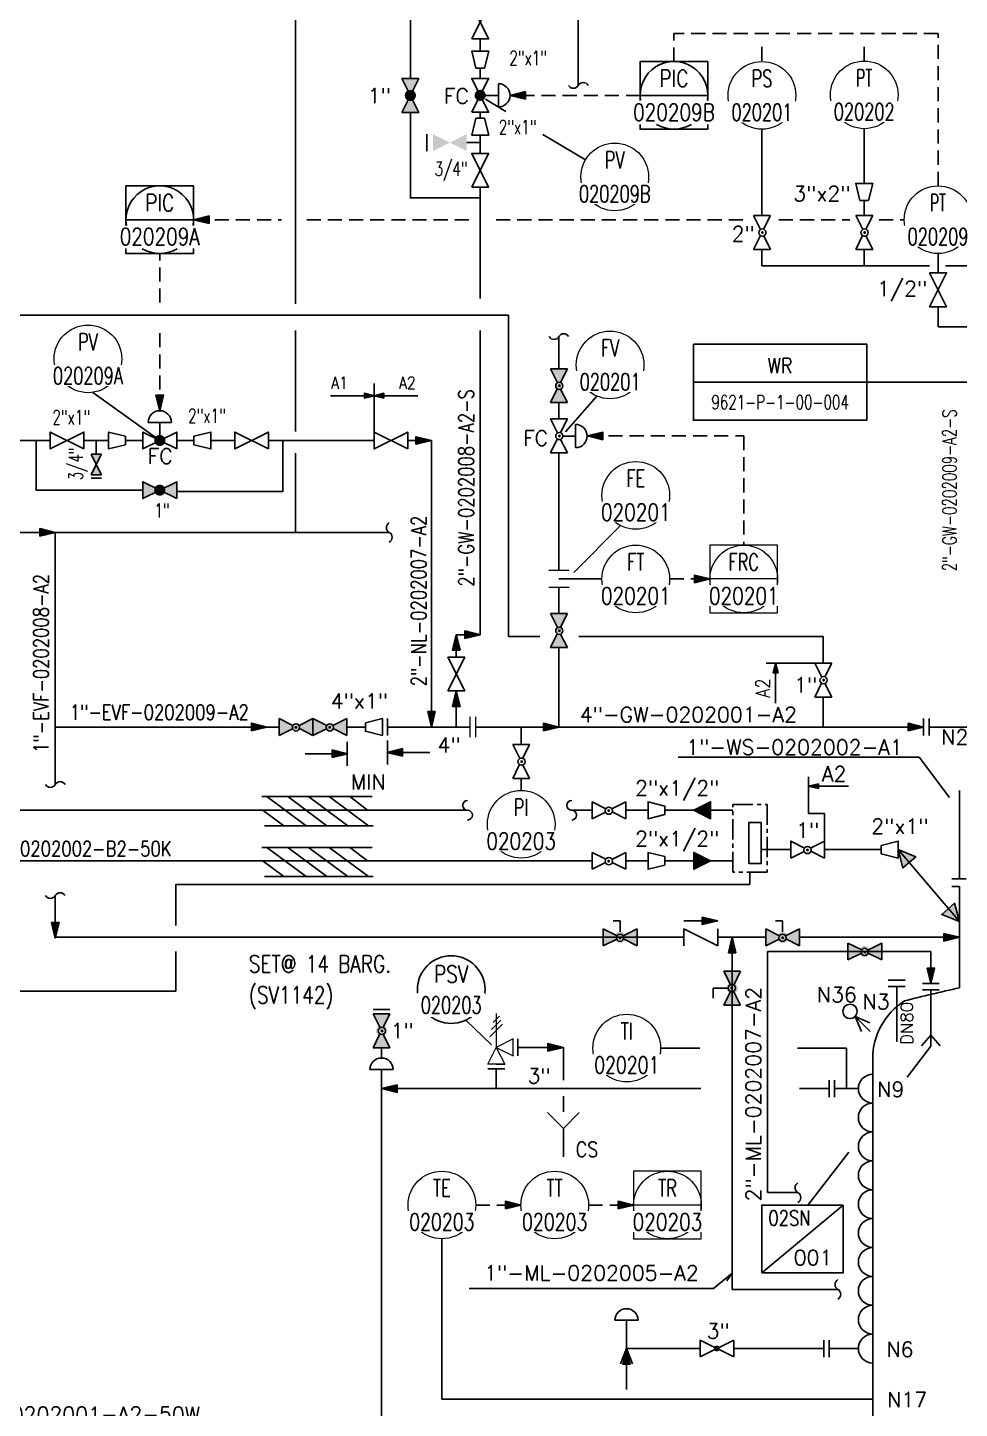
# Model space of a CAD drawing. Header units: inches. Extents: x 18 to 1172, y 24 to 967.
# Drawn here: x 189.3 to 354.5, y 595.7 to 840.6 of the extents above; entities that cross this region are included whole.
import ezdxf
from ezdxf.enums import TextEntityAlignment as Align

# ---------------------------------------------------------------- set-up
doc = ezdxf.new("R2010")
doc.units = ezdxf.units.IN
doc.header["$LTSCALE"] = 10
doc.header["$MEASUREMENT"] = 0
doc.linetypes.add('CENTER2', pattern=[6.4, 4, -0.8, 0.8, -0.8])
doc.linetypes.add('HIDDEN', pattern=[0.375, 0.25, -0.125])
for name, color, linetype in [('-B', 2, 'Continuous'), ('1', 1, 'Continuous'), ('6394 VALVE FITTING', 4, 'Continuous'), ('BLOCK', 7, 'Continuous'), ('EQUIP', 6, 'Continuous'), ('FITTING', 3, 'Continuous'), ('INST', 4, 'Continuous'), ('MINE-LINE', 6, 'Continuous'), ('SYMBOL', 253, 'Continuous'), ('TEXT', 253, 'Continuous'), ('TXT-0', 7, 'Continuous'), ('WI', 255, 'Continuous')]:
    doc.layers.add(name, color=color, linetype=linetype)
doc.styles.add('ROMANS', font='romans.shx', dxfattribs={"width": 0.8})
doc.styles.add('style1', font='SIMPLEX.shx', dxfattribs={"width": 0.8})

# ---------------------------------------------------------------- blocks, each defined once
blk = doc.blocks.new('SON')
at = {"linetype": 'ByBlock'}
h = blk.add_hatch(dxfattribs=at)
h.set_pattern_fill('ANSI37', color=0, scale=80, style=0)
h.paths.add_polyline_path([(64, 264), (-64, 264), (0, 0)])
at = {"color": 0, "linetype": 'ByBlock'}
blk.add_lwpolyline([(64, 264), (-64, 264), (0, 0)], close=True, dxfattribs=at)
blk = doc.blocks.new('RC')
at = {"color": 0}
blk.add_lwpolyline([(3, -0.75), (3, 0.75), (0, 1.5), (0, -1.5), (3, -0.75)], dxfattribs=at)
blk = doc.blocks.new('*U35')
at = {"layer": 'INST', "color": 0, "linetype": 'Continuous', "lineweight": 0}
blk.add_circle((0, 0), 6, dxfattribs=at)
at = {"style": 'ROMANS', "width": 0.8}
for tag, p in [('EQP', (0, 3)), ('NO', (0, -3))]:
    blk.add_attdef(tag, text='', height=3, dxfattribs=at).set_placement(p, align=Align.MIDDLE_CENTER)
blk.add_wipeout([(-6.2, -1.09), (6.2, -1.09), (6.2, -4.8), (-6.2, -4.8), (-6.2, -4.8), (-6.2, -4.8)]).dxf.layer = 'WI'
blk = doc.blocks.new('*U22')
at = {"layer": 'SYMBOL', "color": 0, "linetype": 'Continuous', "lineweight": 0}
for p, q in [((1.8, 1.5), (-1.8, 1.5)), ((1.8, -1.5), (-1.8, -1.5))]:
    blk.add_line(p, q, dxfattribs=at)
blk = doc.blocks.new('*U34')
at = {"layer": 'INST', "color": 0, "linetype": 'Continuous', "lineweight": 0}
blk.add_line((6, 0), (-6, 0), dxfattribs=at)
at = {"layer": 'INST', "color": 0, "linetype": 'Continuous', "lineweight": 0, "flags": 128}
blk.add_lwpolyline([(6, 6), (-6, 6), (-6, -6), (6, -6)], close=True, dxfattribs=at)
at = {"layer": 'INST', "color": 0, "linetype": 'Continuous', "lineweight": 0}
blk.add_circle((0, 0), 6, dxfattribs=at)
at = {"style": 'ROMANS', "width": 0.8}
for tag, p in [('EQP', (0, 3)), ('NO', (0, -3))]:
    blk.add_attdef(tag, text='', height=3, dxfattribs=at).set_placement(p, align=Align.MIDDLE_CENTER)
blk.add_wipeout([(-6.2, -1.09), (6.2, -1.09), (6.2, -4.8), (-6.2, -4.8), (-6.2, -4.8), (-6.2, -4.8)]).dxf.layer = 'WI'
blk = doc.blocks.new('*U6')
at = {"layer": '6394 VALVE FITTING', "color": 0, "linetype": 'Continuous', "lineweight": 0}
for p, q in [((0.68, 6.67), (-0.67, 5.31)), ((0, 7.2), (0, 0)), ((1.36, 4.95), (-1.36, 2.24)), ((1.01, 5.81), (-1.01, 3.77)), ((3.6, 0), (3.6, 1.8)), ((0, -3.6), (1.8, -3.6))]:
    blk.add_line(p, q, dxfattribs=at)
for points in [[(0, 0), (1.8, -3.6), (-1.8, -3.6), (0, 0)], [(0, 0), (3.6, -1.8), (3.6, 1.8), (0, 0)]]:
    blk.add_lwpolyline(points, dxfattribs=at)
at = {"layer": 'EQUIP', "color": 7, "style": 'ROMANS', "width": 0.8}
blk.add_attdef('V-NAME', text='', height=3, dxfattribs=at).set_placement((0, 11.71), align=Align.MIDDLE_CENTER)
blk = doc.blocks.new('TAG PSV')
at = {"color": 0}
blk.add_circle((0, 0), 6, dxfattribs=at)
at = {"layer": 'TEXT', "color": 0, "style": 'ROMANS', "width": 0.8, "flags": 8}
for tag, p in [('TAG', (0, 2.75)), ('NO', (0, -2.74))]:
    blk.add_attdef(tag, text='', height=3, dxfattribs=at).set_placement(p, align=Align.MIDDLE_CENTER)
blk.add_wipeout([(6.06, -0.68), (-6.09, -0.68), (-6.09, -4.84), (6.06, -4.84)]).dxf.layer = 'WI'
blk = doc.blocks.new('BRK LINE')
at = {"layer": 'MINE-LINE', "color": 0, "linetype": 'Continuous'}
blk.add_lwpolyline([(0, 1.73, 0.587355), (0, 0, -0.587355), (0, -1.73)], format="xyb", dxfattribs=at)
blk = doc.blocks.new('FUNNAL')
at = {"layer": '1', "color": 0, "linetype": 'Continuous'}
for q in [(-2.83, -1.51), (2.83, -1.51), (0, -9.33)]:
    blk.add_line((0, -4.33), q, dxfattribs=at)
at = {"layer": 'TEXT', "color": 7, "linetype": 'Continuous', "style": 'style1', "width": 0.85}
blk.add_text('CS', height=2.667, dxfattribs=at).set_placement((2.2, -8.04), align=Align.MIDDLE_LEFT)
blk = doc.blocks.new('*U32')
at = {"layer": 'SYMBOL', "color": 0, "linetype": 'Continuous', "lineweight": 0}
for p, q in [((-0.5, -1.8), (-0.5, 1.8)), ((0.5, -1.8), (0.5, 1.8))]:
    blk.add_line(p, q, dxfattribs=at)
blk = doc.blocks.new('Valve_Globe_1')
at = {"layer": 'FITTING'}
h = blk.add_hatch(color=0, dxfattribs=at)
edge = h.paths.add_edge_path()
edge.add_arc((0, 0), 1, 0, 360)
at = {"layer": 'FITTING', "color": 0}
blk.add_lwpolyline([(3, -1.5), (3, 1.5), (-3, -1.5), (-3, 1.5), (3, -1.5)], dxfattribs=at)
at = {"layer": 'FITTING', "color": 2, "style": 'ROMANS', "width": 0.85}
blk.add_attdef('SIZE', text='', height=2.5, dxfattribs=at).set_placement((0, 3.5), align=Align.MIDDLE)

msp = doc.modelspace()

# ---------------------------------------------------------------- hatches: boundary and pattern name
h = msp.add_hatch(color=6)
h.paths.add_polyline_path([(257.13, 828.58), (258.62, 831.57), (255.76, 831.57, 0.006975), (255.7, 831.44)])
h.paths.add_polyline_path([(255.64, 825.6), (258.62, 825.6), (257.13, 828.58)])
h = msp.add_hatch(color=6)
h.paths.add_polyline_path([(264.14, 820.2), (267.12, 818.71), (267.12, 821.57, 0.006975), (267, 821.63)])
h.paths.add_polyline_path([(261.15, 821.69), (261.15, 818.71), (264.14, 820.2)])
h = msp.add_hatch(color=6)
h.paths.add_polyline_path([(310.38, 701.78), (307.38, 701.78), (310.38, 703.28)])
h.paths.add_polyline_path([(310.38, 700.28), (307.38, 701.78), (310.38, 701.78)])
h = msp.add_hatch(color=6)
h.paths.add_polyline_path([(307.38, 692.82), (310.38, 692.82), (307.38, 694.32)])
h.paths.add_polyline_path([(307.38, 691.32), (310.38, 692.82), (307.38, 692.82)])
h = msp.add_hatch(color=6)
h.dxf.hatch_style = 1
h.paths.add_polyline_path([(343.64, 694.8), (346.74, 693.52), (344.48, 691.55)])
h = msp.add_hatch(color=6)
h.paths.add_polyline_path([(295.24, 679.7, -0.116434), (295.36, 679.26, -0.116434), (295.26, 678.8), (297.38, 677.79), (297.32, 680.79)])
h.paths.add_polyline_path([(293.35, 679.22, 1), (295.36, 679.26, 1)])
h.paths.add_polyline_path([(291.33, 680.68), (291.38, 677.68), (293.46, 678.77, -0.116434), (293.35, 679.22, -0.116434), (293.45, 679.67)])
h = msp.add_hatch(color=6)
h.paths.add_polyline_path([(324.05, 679.7, -0.116434), (324.16, 679.26, -0.116434), (324.06, 678.8), (326.18, 677.79), (326.13, 680.79)])
h.paths.add_polyline_path([(322.15, 679.22, 1), (324.16, 679.26, 1)])
h.paths.add_polyline_path([(320.13, 680.68), (320.19, 677.68), (322.27, 678.77, -0.116434), (322.15, 679.22, -0.116434), (322.25, 679.67)])
h = msp.add_hatch(color=6)
h.paths.add_polyline_path([(338.61, 677.19, -0.116434), (338.72, 676.74, -0.116434), (338.63, 676.29), (340.75, 675.28), (340.69, 678.28)])
h.paths.add_polyline_path([(336.72, 676.7, 1), (338.72, 676.74, 1)])
h.paths.add_polyline_path([(334.69, 678.17), (334.75, 675.17), (336.83, 676.26, -0.116434), (336.72, 676.7, -0.116434), (336.82, 677.15)])
h = msp.add_hatch(color=6)
h.paths.add_polyline_path([(314.66, 669.34, -0.116434), (314.21, 669.22, -0.116434), (313.76, 669.32), (312.75, 667.2), (315.75, 667.25)])
h.paths.add_polyline_path([(314.18, 671.23, 1), (314.21, 669.22, 1)])
h.paths.add_polyline_path([(315.64, 673.25), (312.64, 673.19), (313.73, 671.11, -0.116434), (314.18, 671.23, -0.116434), (314.63, 671.13)])
at = {"layer": 'MINE-LINE', "linetype": 'Continuous'}
h = msp.add_hatch(color=6, dxfattribs=at)
h.paths.add_polyline_path([(283.79, 776.47, -0.245751), (283.2, 776.53), (281.98, 774.09), (284.98, 774.09)])
h.paths.add_polyline_path([(284.98, 780.09), (281.98, 780.09), (283.22, 777.61, -0.226427), (283.77, 777.66)])
h.paths.add_polyline_path([(282.91, 777.06, 1), (284.19, 777.06, 1)])
h.paths.add_polyline_path([(283.69, 777.08, -1), (283.44, 777.08, -1)], flags=16)
h = msp.add_hatch(color=6, dxfattribs=at)
h.paths.add_polyline_path([(202.37, 764.95), (200.54, 764.95), (201.46, 763.12)])
h.paths.add_polyline_path([(201.46, 763.12), (200.54, 761.28), (202.37, 761.28)])
h = msp.add_hatch(color=6, dxfattribs=at)
h.paths.add_polyline_path([(212.71, 758.55), (215.71, 757.05), (215.71, 760.05)])
h.paths.add_polyline_path([(209.71, 760.05), (209.71, 757.05), (212.71, 758.55)])
h = msp.add_hatch(color=6, dxfattribs=at)
h.paths.add_polyline_path([(283.22, 734.17, -0.226427), (283.77, 734.23), (284.98, 736.65), (281.98, 736.65)])
h.paths.add_polyline_path([(284.19, 733.62, 1), (282.91, 733.62, 1)])
h.paths.add_polyline_path([(283.44, 733.64, -1), (283.69, 733.64, -1)], flags=16)
h.paths.add_polyline_path([(283.79, 733.03, -0.245751), (283.2, 733.09), (281.98, 730.65), (284.98, 730.65)])
h = msp.add_hatch(color=6, dxfattribs=at)
h.paths.add_polyline_path([(237.4, 716.81, -0.1367), (237.5, 716.48, -0.087033), (237.46, 716.26), (239.88, 715.05), (239.88, 718.05)])
h.paths.add_polyline_path([(236.22, 716.48, 1), (237.5, 716.48, 1)])
h.paths.add_polyline_path([(236.84, 716.37, -1), (236.84, 716.62, -1)], flags=16)
h.paths.add_polyline_path([(236.32, 716.83), (235.29, 717.35, 0.079538), (233.88, 716.75), (233.88, 715.05), (236.26, 716.24, -0.096261), (236.22, 716.48, -0.146035)])
h.paths.add_polyline_path([(233.88, 716.75, -0.079538), (235.29, 717.35), (233.88, 718.05)])
h = msp.add_hatch(color=6, dxfattribs=at)
h.paths.add_polyline_path([(243.4, 716.81, -0.1367), (243.5, 716.48, -0.087033), (243.46, 716.26), (245.88, 715.05), (245.88, 718.05)])
h.paths.add_polyline_path([(242.22, 716.48, 1), (243.5, 716.48, 1)])
h.paths.add_polyline_path([(242.84, 716.37, -1), (242.84, 716.62, -1)], flags=16)
h.paths.add_polyline_path([(242.32, 716.83), (241.29, 717.35, 0.079538), (239.88, 716.75), (239.88, 715.05), (242.26, 716.24, -0.096261), (242.22, 716.48, -0.146035)])
h.paths.add_polyline_path([(239.88, 716.75, -0.079538), (241.29, 717.35), (239.88, 718.05)])
h = msp.add_hatch(color=6, dxfattribs=at)
h.paths.add_polyline_path([(354.48, 682.05), (352.47, 684.28), (353.59, 685.28)])
h.paths.add_polyline_path([(352.47, 684.28), (354.48, 682.05), (351.36, 683.27)])
h = msp.add_hatch(color=6, dxfattribs=at)
h.paths.add_polyline_path([(251.57, 663.57, -0.116434), (252.02, 663.69, -0.116434), (252.47, 663.59), (253.48, 665.71), (250.48, 665.66)])
h.paths.add_polyline_path([(252.05, 661.68, 1), (252.02, 663.69, 1)])
h.paths.add_polyline_path([(250.59, 659.66), (253.59, 659.71), (252.5, 661.8, -0.116434), (252.05, 661.68, -0.116434), (251.6, 661.78)])
at = {"layer": 'TXT-0'}
for points in [[(250.71, 775.3), (248.99, 775.73), (248.99, 774.87)], [(250.71, 775.3), (252.43, 774.87), (252.43, 775.73)], [(321.9, 727.86), (321.47, 726.14), (322.33, 726.14)], [(327.76, 706.07), (329.48, 706.5), (329.48, 705.64)]]:
    msp.add_hatch(color=256, dxfattribs=at).paths.add_polyline_path(points)

# ---------------------------------------------------------------- linework, layer by layer
at = {"layer": '-B', "color": 6, "linetype": 'Continuous'}
for p, q in [((283.48, 742.8), (291.11, 742.8)), ((354.48, 705.29), (354.48, 689.64)), ((354.48, 688.28), (354.48, 670.29))]:
    msp.add_line(p, q, dxfattribs=at)
at = {"color": 6}
for p, q in [((236.79, 883.97), (236.79, 791.59)), ((286.92, 862.62), (286.92, 830.33)), ((269.53, 838.57), (269.53, 836.39)), ((269.53, 833.39), (269.52, 831.56)), ((272.75, 830.64), (272.75, 826.51)), ((269.52, 828.57), (272.75, 828.57)), ((270.47, 827.91), (274.09, 825.68)), ((309.88, 828.57), (297.88, 828.57)), ((269.53, 825.56), (269.53, 824.51)), ((260.07, 818.7), (260.07, 821.7)), ((269.53, 821.51), (269.53, 818.27)), ((319.48, 822.57), (319.48, 807.25)), ((337.61, 822.66), (337.61, 812.94)), ((267.13, 820.2), (269.53, 820.2)), ((269.53, 820.28), (269.53, 818.27)), ((269.53, 812.3), (269.53, 792.52)), ((337.61, 809.94), (337.61, 807.25)), ((218.71, 806.52), (206.71, 806.52)), ((319.48, 801.25), (319.48, 798.36)), ((337.61, 801.25), (337.61, 798.36)), ((319.48, 798.36), (349.2, 798.36)), ((350.7, 797.08), (350.7, 800.52)), ((352.03, 798.36), (365.43, 798.36)), ((350.7, 787.52), (350.7, 791.08)), ((274.57, 789.61), (65.09, 789.61)), ((274.57, 732.6), (274.57, 789.61)), ((360.52, 787.52), (350.7, 787.52)), ((283.48, 785.78), (283.48, 780.09)), ((338.07, 777.71), (356.89, 777.71)), ((283.48, 774.09), (283.48, 771.18)), ((284.19, 768.15), (286.44, 768.15)), ((283.48, 765.18), (283.48, 744.3)), ((194.19, 751.06), (194.19, 706.35)), ((283.48, 741.3), (283.48, 736.65)), ((280.12, 732.6), (274.57, 732.6)), ((330.34, 732.6), (287.02, 732.6)), ((330.34, 732.6), (330.34, 727.86)), ((283.48, 730.65), (283.48, 716.55)), ((330.34, 721.86), (330.34, 716.55)), ((233.88, 716.55), (194.19, 716.55)), ((249.18, 716.55), (245.88, 716.55)), ((267.74, 716.55), (253.08, 716.55)), ((348.15, 716.55), (268.74, 716.55)), ((276.79, 716.55), (276.79, 713.44)), ((360.52, 716.55), (349.15, 716.55)), ((276.79, 707.44), (276.79, 705.3)), ((230.78, 704.21), (250.38, 704.21)), ((231.71, 704.21), (238.67, 699.04)), ((235.39, 704.21), (242.35, 699.04)), ((239.07, 704.21), (246.03, 699.04)), ((242.75, 704.21), (249.71, 699.04)), ((246.43, 704.21), (249.55, 701.78)), ((267.28, 701.78), (135.52, 701.78)), ((231.06, 701.75), (234.71, 699.04)), ((289.36, 701.78), (285.75, 701.78)), ((299.28, 701.78), (295.36, 701.78)), ((314.29, 701.78), (302.28, 701.78)), ((231.26, 699.04), (250.57, 699.04)), ((230.78, 695.21), (250.38, 695.21)), ((231.71, 695.21), (238.67, 690.05)), ((235.39, 695.21), (242.35, 690.05)), ((239.07, 695.21), (246.03, 690.05)), ((242.75, 695.21), (249.71, 690.05)), ((246.43, 695.21), (249.55, 692.79)), ((324.59, 694.8), (319.36, 694.8)), ((340.64, 694.8), (330.59, 694.8)), ((354.48, 682.05), (343.64, 694.8)), ((289.36, 692.82), (168.56, 692.82)), ((231.06, 692.75), (234.71, 690.05)), ((299.28, 692.82), (295.36, 692.82)), ((314.29, 692.82), (302.28, 692.82)), ((317.36, 690.83), (317.36, 688.64)), ((284.13, 688.64), (215.56, 688.64)), ((215.56, 688.64), (215.56, 681.32)), ((231.26, 690.05), (250.57, 690.05)), ((317.36, 688.64), (284.13, 688.64)), ((194.19, 686.66), (194.19, 679.25)), ((291.35, 677.75), (291.35, 680.75)), ((291.35, 677.75), (291.35, 680.75)), ((291.35, 677.75), (291.35, 680.75)), ((291.35, 680.75), (293.79, 679.53)), ((291.35, 680.75), (293.79, 679.53)), ((294.35, 682.15), (293.08, 682.15)), ((294.35, 680.21), (294.35, 682.15)), ((297.35, 680.75), (294.87, 679.51)), ((297.35, 680.75), (294.87, 679.51)), ((297.35, 677.75), (297.35, 680.75)), ((297.35, 677.75), (297.35, 680.75)), ((305.64, 682.17), (311.64, 682.17)), ((320.15, 677.75), (320.15, 680.75)), ((320.15, 677.75), (320.15, 680.75)), ((320.15, 677.75), (320.15, 680.75)), ((320.15, 680.75), (322.59, 679.53)), ((320.15, 680.75), (322.59, 679.53)), ((323.15, 682.15), (321.88, 682.15)), ((323.15, 680.21), (323.15, 682.15)), ((326.15, 680.75), (323.68, 679.51)), ((326.15, 680.75), (323.68, 679.51)), ((326.15, 677.75), (326.15, 680.75)), ((326.15, 677.75), (326.15, 680.75)), ((293.73, 678.94), (291.35, 677.75)), ((293.73, 678.94), (291.35, 677.75)), ((294.93, 678.96), (297.35, 677.75)), ((294.93, 678.96), (297.35, 677.75)), ((320.15, 679.25), (311.64, 679.25)), ((314.2, 679.25), (314.2, 616.81)), ((320.18, 679.25), (320.15, 679.25)), ((322.53, 678.94), (320.15, 677.75)), ((322.53, 678.94), (320.15, 677.75)), ((323.73, 678.96), (326.15, 677.75)), ((323.73, 678.96), (326.15, 677.75)), ((354.48, 679.25), (326.15, 679.25)), ((215.56, 676.74), (215.56, 669.73)), ((320.47, 633.97), (320.47, 676.73)), ((320.47, 676.73), (349.42, 676.73)), ((334.72, 675.23), (334.72, 678.23)), ((334.72, 675.23), (334.72, 678.23)), ((334.72, 675.23), (334.72, 678.23)), ((334.72, 678.23), (337.16, 677.01)), ((334.72, 678.23), (337.16, 677.01)), ((334.75, 676.73), (334.72, 676.73)), ((337.1, 676.42), (334.72, 675.23)), ((337.1, 676.42), (334.72, 675.23)), ((340.72, 678.23), (338.24, 676.99)), ((340.72, 678.23), (338.24, 676.99)), ((338.29, 676.44), (340.72, 675.23)), ((338.29, 676.44), (340.72, 675.23)), ((340.72, 675.23), (340.72, 678.23)), ((340.72, 675.23), (340.72, 678.23)), ((349.42, 676.73), (349.42, 671.06)), ((312.7, 673.23), (315.7, 673.23)), ((312.7, 673.23), (315.7, 673.23)), ((312.7, 673.23), (315.7, 673.23)), ((313.89, 670.85), (312.7, 673.23)), ((313.89, 670.85), (312.7, 673.23)), ((314.2, 673.2), (314.2, 673.23)), ((315.7, 673.23), (314.48, 670.79)), ((315.7, 673.23), (314.48, 670.79)), ((347.92, 671.06), (350.92, 671.06)), ((215.56, 669.73), (65.09, 669.73)), ((313.49, 670.21), (310.85, 670.21)), ((310.85, 670.21), (310.85, 668.45)), ((313.92, 669.65), (312.7, 667.23)), ((313.92, 669.65), (312.7, 667.23)), ((315.7, 667.23), (314.46, 669.7)), ((315.7, 667.23), (314.46, 669.7)), ((347.92, 669.92), (350.92, 669.92)), ((349.42, 669.92), (349.42, 661.91)), ((312.7, 667.23), (315.7, 667.23)), ((312.7, 667.23), (315.7, 667.23)), ((338.66, 662.53), (335.98, 665.21)), ((349.42, 661.91), (347.76, 659.98)), ((349.42, 661.91), (349.42, 659.92)), ((349.42, 661.91), (351.09, 659.98)), ((252.03, 659.68), (252.03, 657.85)), ((301.52, 659.61), (308.44, 659.61)), ((325.78, 659.61), (334.44, 659.61)), ((334.44, 652.42), (334.44, 659.61)), ((345.2, 654.47), (349.42, 659.92)), ((252.03, 482.48), (252.03, 655.79)), ((308.62, 652.42), (252.03, 652.42)), ((331.38, 652.42), (326.15, 652.42)), ((336.57, 652.42), (332.32, 652.42)), ((327.62, 631.78), (334.89, 641.17)), ((319.48, 619.78), (333.88, 631.78)), ((325.87, 633.97), (320.47, 633.97)), ((262.73, 597.34), (262.73, 625.78)), ((332.94, 616.81), (314.2, 616.81)), ((295.46, 599.06), (295.46, 611.33)), ((308.54, 606.32), (295.46, 606.32)), ((330.45, 606.32), (314.51, 606.32)), ((336.57, 606.32), (331.39, 606.32)), ((330.45, 597.34), (262.73, 597.34)), ((339.1, 597.34), (323.16, 597.34))]:
    msp.add_line(p, q, dxfattribs=at)
at = {"color": 6, "linetype": 'Continuous'}
for p, q in [((307.33, 777.71), (338.07, 777.71)), ((353.16, 689.64), (355.69, 689.64)), ((353.16, 688.28), (354.48, 688.28)), ((354.48, 688.28), (354.48, 677.44)), ((335.98, 665.21), (338.63, 664.08)), ((337.11, 662.56), (335.98, 665.21)), ((276.2, 659.74), (284.27, 659.74)), ((339.12, 474.39), (339.12, 657.74)), ((272.37, 652.42), (272.37, 655.91)), ((294.39, 603.64), (295.46, 606.32)), ((295.46, 606.32), (296.53, 603.64))]:
    msp.add_line(p, q, dxfattribs=at)
at = {"color": 2, "linetype": 'CENTER2', "ltscale": 0.09}
for p, q in [((314.29, 690.83), (314.29, 702.82)), ((314.29, 702.82), (320.42, 702.82)), ((320.42, 702.82), (320.42, 690.83)), ((320.42, 690.83), (314.29, 690.83))]:
    msp.add_line(p, q, dxfattribs=at)
at = {"color": 6}
for points in [[(257.14, 831.54), (257.14, 847.17), (269.53, 847.17)], [(257.14, 825.54), (257.14, 810.39), (269.53, 810.39)], [(349.2, 797.08), (352.2, 797.08), (349.2, 791.08), (352.2, 791.08), (349.2, 797.08)], [(305.64, 677.75), (305.64, 680.75), (311.64, 677.75), (311.64, 680.75)]]:
    msp.add_lwpolyline(points, dxfattribs=at)
for points in [[(268.04, 838.57), (271.02, 844.54), (268.04, 844.54), (271.02, 838.57)], [(268.04, 812.3), (271.02, 818.27), (268.04, 818.27), (271.02, 812.3)], [(307.38, 701.78), (310.38, 703.28), (310.38, 700.28)], [(319.36, 699.62), (319.36, 692.32), (317.17, 692.32), (317.17, 699.62)], [(310.38, 692.82), (307.38, 694.32), (307.38, 691.32)], [(333.88, 631.78), (319.48, 631.78), (319.48, 619.78), (333.88, 619.78)]]:
    msp.add_lwpolyline(points, close=True, dxfattribs=at)
at = {"color": 6, "flags": 128}
for points in [[(309.88, 827.68), (309.88, 834.57), (297.88, 834.57), (297.88, 827.68)], [(297.88, 823.42), (297.88, 822.57), (309.88, 822.57), (309.88, 823.42)], [(218.71, 805.47), (218.71, 812.52), (206.71, 812.52), (206.71, 805.47)], [(206.71, 801.38), (206.71, 800.52), (218.71, 800.52), (218.71, 801.38)]]:
    msp.add_lwpolyline(points, dxfattribs=at)
at = {"color": 6, "linetype": 'Continuous'}
msp.add_lwpolyline([(307.33, 784.47), (338.07, 784.47), (338.07, 770.94), (307.33, 770.94)], close=True, dxfattribs=at)
at = {"color": 6, "const_width": 0.25}
for points in [[(294.34, 679.04, -1), (294.34, 679.29, -1)], [(294.34, 679.04, -1), (294.34, 679.29, -1)], [(323.14, 679.04, -1), (323.14, 679.29, -1)], [(323.14, 679.04, -1), (323.14, 679.29, -1)], [(337.7, 676.52, -1), (337.7, 676.77, -1)], [(337.7, 676.52, -1), (337.7, 676.77, -1)], [(314, 670.24, -1), (314.25, 670.24, -1)], [(314, 670.24, -1), (314.25, 670.24, -1)]]:
    msp.add_lwpolyline(points, format="xyb", close=True, dxfattribs=at)
at = {"color": 6}
for centre in [(294.32, 679.18), (294.32, 679.18), (323.13, 679.18), (323.13, 679.18), (337.69, 676.66), (337.69, 676.66), (314.13, 670.25), (314.13, 670.25)]:
    msp.add_circle(centre, 0.64, dxfattribs=at)
for centre, radius, start, end in [((303.88, 828.57), 6, 351.5426, 188.4574), ((272.75, 828.57), 2.06, 270, 90), ((303.88, 828.57), 6, 239.0121, 300.9879), ((212.71, 806.52), 6, 349.9544, 190.0456), ((212.71, 806.52), 6, 238.9528, 301.0472), ((423.67, 357.81), 320.05, 102.4842, 104.2758), ((339.13, 652.42), 2.56, 90.3499, 269.6501), ((339.13, 647.3), 2.56, 90.3499, 269.6501), ((339.13, 642.17), 2.56, 90.3499, 269.6501), ((339.13, 637.05), 2.56, 90.3499, 269.6501), ((339.13, 631.93), 2.56, 90.3499, 269.6501), ((339.13, 626.81), 2.56, 90.3499, 269.6501), ((339.13, 621.68), 2.56, 90.3499, 269.6501), ((339.13, 616.56), 2.56, 90.3499, 269.6501), ((339.13, 611.44), 2.56, 90.3499, 269.6501), ((339.13, 606.32), 2.56, 90.3499, 269.6501)]:
    msp.add_arc(centre, radius, start, end, dxfattribs=at)
at = {"color": 6, "linetype": 'Continuous'}
for centre, radius, start, end in [((286.44, 768.15), 2.06, 270, 90), ((351.25, 657.74), 12.13, 122.4252, 180), ((252.03, 655.79), 2.06, 0, 180), ((295.46, 611.33), 2.06, 0, 180)]:
    msp.add_arc(centre, radius, start, end, dxfattribs=at)
at = {"layer": 'MINE-LINE', "color": 2, "linetype": 'HIDDEN'}
for p, q in [((350.7, 839.54), (303.88, 839.54)), ((303.88, 834.57), (303.88, 839.54)), ((319.48, 837.19), (319.48, 834.57)), ((337.61, 837.19), (337.61, 834.66)), ((297.88, 828.57), (274.81, 828.57)), ((218.71, 806.52), (234.27, 806.52)), ((238.77, 806.52), (268.02, 806.52)), ((272.35, 806.52), (316.29, 806.52)), ((322.47, 806.52), (335.04, 806.52)), ((212.71, 791.81), (212.71, 800.52)), ((212.71, 772.64), (212.71, 787.01)), ((288.51, 768.16), (316.26, 768.16)), ((316.26, 768.16), (316.26, 748.8))]:
    msp.add_line(p, q, dxfattribs=at)
at = {"layer": 'MINE-LINE', "color": 6, "linetype": 'Continuous'}
for p, q in [((320.98, 807.25), (317.98, 807.25)), ((317.98, 807.25), (319.22, 804.77)), ((319.76, 804.83), (320.98, 807.25)), ((336.11, 807.25), (337.35, 804.77)), ((339.11, 807.25), (336.11, 807.25)), ((337.9, 804.83), (339.11, 807.25)), ((317.98, 801.25), (319.2, 803.69)), ((319.79, 803.63), (320.98, 801.25)), ((336.11, 801.25), (337.33, 803.69)), ((337.92, 803.63), (339.11, 801.25)), ((320.98, 801.25), (317.98, 801.25)), ((339.11, 801.25), (336.11, 801.25)), ((236.79, 768.95), (236.79, 786.85)), ((269.53, 786.85), (269.53, 732.92)), ((281.98, 780.09), (283.22, 777.61)), ((284.98, 780.09), (281.98, 780.09)), ((283.77, 777.66), (284.98, 780.09)), ((281.98, 774.09), (283.2, 776.53)), ((283.79, 776.47), (284.98, 774.09)), ((284.98, 774.09), (281.98, 774.09)), ((210.65, 770.58), (214.77, 770.58)), ((212.71, 767.36), (212.71, 770.58)), ((284.98, 771.18), (281.98, 771.18)), ((281.98, 771.18), (283.22, 768.7)), ((283.77, 768.75), (284.98, 771.18)), ((286.44, 770.21), (286.44, 766.09)), ((184.9, 767.34), (193.29, 767.35)), ((199.26, 767.36), (203.65, 767.36)), ((201.46, 764.95), (201.46, 767.36)), ((206.65, 767.36), (209.72, 767.36)), ((215.72, 767.36), (218.77, 767.36)), ((221.77, 767.36), (226, 767.36)), ((231.97, 767.36), (250.71, 767.36)), ((256.71, 767.36), (260.88, 767.36)), ((260.88, 716.55), (260.88, 767.36)), ((281.98, 765.18), (283.2, 767.61)), ((283.79, 767.56), (284.98, 765.18)), ((200.54, 764.95), (202.37, 764.95)), ((201.46, 763.12), (200.54, 764.95)), ((201.46, 763.12), (200.54, 764.95)), ((202.37, 764.95), (201.46, 763.12)), ((202.37, 764.95), (201.46, 763.12)), ((236.79, 751.06), (236.79, 765.11)), ((284.98, 765.18), (281.98, 765.18)), ((201.46, 763.12), (200.54, 761.28)), ((201.46, 763.12), (200.54, 761.28)), ((202.37, 761.28), (201.46, 763.12)), ((202.37, 761.28), (201.46, 763.12)), ((200.54, 761.28), (202.37, 761.28)), ((200.54, 760.69), (202.37, 760.69)), ((129.05, 751.06), (253.4, 751.06)), ((281.98, 736.65), (283.22, 734.17)), ((284.98, 736.65), (281.98, 736.65)), ((283.77, 734.23), (284.98, 736.65)), ((281.98, 730.65), (283.2, 733.09)), ((283.79, 733.03), (284.98, 730.65)), ((284.98, 730.65), (281.98, 730.65)), ((328.84, 727.86), (330.08, 725.38)), ((331.84, 727.86), (328.84, 727.86)), ((330.63, 725.44), (331.84, 727.86)), ((265.29, 716.55), (265.29, 722.95)), ((328.84, 721.86), (330.06, 724.3)), ((330.65, 724.24), (331.84, 721.86)), ((331.84, 721.86), (328.84, 721.86)), ((233.88, 718.05), (236.32, 716.83)), ((233.88, 715.05), (233.88, 718.05)), ((239.88, 718.05), (237.4, 716.81)), ((239.88, 718.05), (242.32, 716.83)), ((239.88, 715.05), (239.88, 718.05)), ((245.88, 718.05), (243.4, 716.81)), ((245.88, 715.05), (245.88, 718.05)), ((253.08, 715.05), (253.08, 718.05)), ((348.15, 718.05), (348.15, 715.05)), ((349.15, 718.05), (349.15, 715.05)), ((236.26, 716.24), (233.88, 715.05)), ((237.46, 716.26), (239.88, 715.05)), ((242.26, 716.24), (239.88, 715.05)), ((243.46, 716.26), (245.88, 715.05)), ((275.29, 713.44), (276.53, 710.96)), ((278.29, 713.44), (275.29, 713.44)), ((277.08, 711.01), (278.29, 713.44)), ((275.29, 707.44), (276.51, 709.88)), ((277.1, 709.82), (278.29, 707.44)), ((278.29, 707.44), (275.29, 707.44)), ((289.36, 700.28), (289.36, 703.28)), ((289.36, 703.28), (291.8, 702.06)), ((295.36, 703.28), (292.88, 702.04)), ((295.36, 700.28), (295.36, 703.28)), ((291.74, 701.47), (289.36, 700.28)), ((292.94, 701.5), (295.36, 700.28)), ((324.59, 693.35), (324.59, 696.35)), ((324.59, 696.3), (327.03, 695.08)), ((330.59, 696.3), (328.11, 695.06)), ((330.59, 693.3), (330.59, 696.3)), ((289.36, 694.32), (291.8, 693.1)), ((289.36, 691.32), (289.36, 694.32)), ((295.36, 694.32), (292.88, 693.08)), ((295.36, 691.32), (295.36, 694.32)), ((326.97, 694.49), (324.59, 693.3)), ((328.17, 694.51), (330.59, 693.3)), ((291.74, 692.51), (289.36, 691.32)), ((292.94, 692.53), (295.36, 691.32)), ((292.02, 679.25), (194.19, 679.25)), ((297.35, 679.25), (292.02, 679.25)), ((305.64, 679.25), (297.35, 679.25)), ((341.87, 671.63), (344.87, 671.63)), ((341.87, 670.52), (344.87, 670.52)), ((343.37, 670.52), (343.37, 660.69)), ((253.53, 666.45), (250.53, 666.45)), ((250.53, 665.68), (251.77, 663.2)), ((253.53, 665.68), (250.53, 665.68)), ((253.53, 665.68), (250.53, 665.68)), ((250.53, 665.68), (251.77, 663.2)), ((252.31, 663.26), (253.53, 665.68)), ((252.31, 663.26), (253.53, 665.68)), ((271.5, 660.18), (267, 664.58)), ((250.53, 659.68), (251.75, 662.12)), ((250.53, 659.68), (251.75, 662.12)), ((252.34, 662.06), (253.53, 659.68)), ((252.34, 662.06), (253.53, 659.68)), ((276.2, 658.24), (276.2, 661.24)), ((253.53, 659.68), (250.53, 659.68)), ((253.53, 659.68), (250.53, 659.68)), ((284.27, 659.74), (284.27, 653.89)), ((249.96, 655.79), (254.09, 655.79)), ((273.87, 655.91), (270.87, 655.91)), ((331.38, 650.92), (331.38, 653.92)), ((332.32, 650.92), (332.32, 653.92)), ((284.27, 651.09), (284.27, 648.28)), ((293.4, 611.33), (297.52, 611.33)), ((308.54, 604.83), (314.51, 607.81)), ((308.54, 607.81), (308.54, 604.83)), ((308.54, 607.81), (314.51, 604.83)), ((314.51, 607.81), (314.51, 604.83)), ((330.45, 604.82), (330.45, 607.82)), ((331.39, 604.82), (331.39, 607.82))]:
    msp.add_line(p, q, dxfattribs=at)
for points, const_width in [([(319.68, 804.24, -1), (319.44, 804.24, -1)], 0.25), ([(337.82, 804.24, -1), (337.57, 804.24, -1)], 0.25), ([(283.69, 777.08, -1), (283.44, 777.08, -1)], 0.25), ([(283.69, 768.16, -1), (283.44, 768.16, -1)], 0.25), ([(283.69, 733.64, -1), (283.44, 733.64, -1)], 0.25), ([(330.55, 724.85, -1), (330.3, 724.85, -1)], 0.25), ([(236.84, 716.37, -1), (236.84, 716.62, -1)], 0.25), ([(242.84, 716.37, -1), (242.84, 716.62, -1)], 0.25), ([(277, 710.42, -1), (276.75, 710.42, -1)], 0.25), ([(292.31, 701.6, -1), (292.31, 701.85, -1)], 0.25), ([(292.31, 692.64, -1), (292.31, 692.89, -1)], 0.25), ([(327.55, 694.62, -1), (327.55, 694.87, -1)], 0.25), ([(252.24, 662.67, -1), (251.99, 662.67, -1)], 0.25), ([(252.24, 662.67, -1), (251.99, 662.67, -1)], 0.25), ([(311.21, 606.33, -1), (311.73, 606.33, -1)], 0.52)]:
    msp.add_lwpolyline(points, format="xyb", close=True, dxfattribs=dict(at, const_width=const_width))
for points in [[(209.71, 758.55), (190.78, 758.55), (190.78, 767.35)], [(215.71, 758.3), (234.53, 758.3), (234.53, 767.36)], [(265.29, 728.92), (265.29, 732.92), (269.53, 732.92)]]:
    msp.add_lwpolyline(points, dxfattribs=at)
for points in [[(199.26, 765.86), (193.29, 768.84), (193.29, 765.86), (199.26, 768.84)], [(231.97, 765.87), (226, 768.84), (226, 765.87), (231.97, 768.84)], [(256.68, 765.87), (250.71, 768.84), (250.71, 765.87), (256.68, 768.84)], [(263.8, 722.95), (266.78, 728.92), (263.8, 728.92), (266.78, 722.95)], [(343.64, 694.8), (346.74, 693.52), (344.48, 691.55)], [(354.48, 682.05), (353.59, 685.28), (351.36, 683.27)]]:
    msp.add_lwpolyline(points, close=True, dxfattribs=at)
for centre, radius in [((319.55, 804.23), 0.64), ((337.68, 804.23), 0.64), ((283.55, 777.06), 0.64), ((283.55, 768.15), 0.64), ((283.55, 733.62), 0.64), ((330.41, 724.84), 0.64), ((236.86, 716.48), 0.64), ((242.86, 716.48), 0.64), ((276.86, 710.41), 0.64), ((292.33, 701.71), 0.64), ((292.33, 692.75), 0.64), ((327.56, 694.73), 0.64), ((335.09, 666.11), 1.28), ((252.1, 662.66), 0.64), ((252.1, 662.66), 0.64)]:
    msp.add_circle(centre, radius, dxfattribs=at)
for centre, radius, start, end in [((212.71, 770.58), 2.06, 0, 180), ((267.28, 702.65), 0.867, 90, 270), ((285.75, 702.65), 0.867, 90, 270), ((267.28, 700.92), 0.867, 270, 90), ((285.75, 700.92), 0.867, 270, 90)]:
    msp.add_arc(centre, radius, start, end, dxfattribs=at)
at = {"layer": 'TXT-0'}
for p, q in [((250.71, 777.45), (250.71, 768.86)), ((242.97, 775.3), (258.45, 775.3)), ((328.84, 727.86), (320.25, 727.86)), ((321.9, 727.86), (321.9, 720.77)), ((245.95, 713.91), (245.95, 709.67)), ((253.08, 714.15), (253.08, 709.91)), ((238.5, 711.81), (246.05, 711.81)), ((253, 712.05), (260.61, 712.05)), ((304.62, 711.22), (347.35, 711.22)), ((347.35, 711.22), (352.75, 704.04)), ((327.76, 701.2), (327.76, 707.72)), ((327.76, 706.07), (329.48, 706.5)), ((327.76, 706.07), (334.85, 706.07)), ((329.48, 705.64), (327.76, 706.07)), ((329.48, 706.5), (329.48, 705.64)), ((330.59, 701.2), (327.76, 701.2)), ((330.59, 696.3), (330.59, 701.2)), ((310.91, 617), (314.2, 619.71)), ((314.2, 619.71), (313.27, 618.34)), ((267.56, 617), (310.91, 617))]:
    msp.add_line(p, q, dxfattribs=at)
for points in [[(250.71, 775.3), (248.99, 775.73), (248.99, 774.87), (250.71, 775.3)], [(250.71, 775.3), (252.43, 774.87), (252.43, 775.73), (250.71, 775.3)], [(321.9, 727.86), (321.47, 726.14), (322.33, 726.14), (321.9, 727.86)]]:
    msp.add_lwpolyline(points, dxfattribs=at)

# ---------------------------------------------------------------- block references
at = {"color": 6, "xscale": -1, "rotation": 90}
msp.add_blockref('RC', (269.53, 836.39), dxfattribs=at)
at = {"color": 6}
for name, p, rotation in [('Valve_Globe_1', (257.14, 828.54), 270), ('Valve_Globe_1', (269.52, 828.56), 270), ('BRK LINE', (286.92, 830.33), 90), ('RC', (269.53, 821.51), 90), ('RC', (337.61, 812.94), 270), ('BRK LINE', (283.48, 785.78), 90), ('RC', (252.18, 716.55), 180), ('BRK LINE', (194.19, 706.35), 90), ('RC', (343.64, 694.8), 180), ('BRK LINE', (194.19, 686.66), 90)]:
    msp.add_blockref(name, p, dxfattribs=dict(at, rotation=rotation))
at = {"color": 6, "yscale": 0.01039999999920838}
for p, xscale, zscale, rotation in [((274.81, 828.57), -0.01039999999920838, 0.0104, 270), ((218.71, 806.52), -0.01039999999920838, 0.0104, 270), ((311.64, 682.17), 0.01039999999920838, 0.01039999999920838, 89.99999999999999), ((314.2, 679.25), -0.01039999999920838, 0.0104, 180), ((295.46, 606.32), -0.01039999999920838, 0.0104, 180)]:
    msp.add_blockref('SON', p, dxfattribs=dict(at, xscale=xscale, zscale=zscale, rotation=rotation))
at = {"color": 6}
for name, p in [('*U22', (283.48, 742.8)), ('*U32', (268.24, 716.55)), ('RC', (299.28, 701.78)), ('RC', (299.28, 692.82)), ('BRK LINE', (325.87, 633.97)), ('BRK LINE', (332.94, 616.81))]:
    msp.add_blockref(name, p, dxfattribs=at)
at = {"color": 6, "yscale": 0.01039999999920838}
for p, xscale, zscale in [((260.88, 716.55), 0.01039999999920838, 0.01039999999920838), ((349.42, 671.06), -0.01039999999920838, 0.0104)]:
    msp.add_blockref('SON', p, dxfattribs=dict(at, xscale=xscale, zscale=zscale))
at = {"layer": 'INST', "color": 6}
ref = msp.add_blockref('*U35', (297.11, 757.63), dxfattribs=at)
ref.add_attrib('EQP', 'FE', dxfattribs={"layer": '0', "color": 7, "height": 3, "style": 'ROMANS', "width": 0.7}).set_placement((297.11, 760.63), align=Align.MIDDLE_CENTER)
ref.add_attrib('NO', '020201', dxfattribs={"layer": '0', "color": 7, "height": 3, "style": 'ROMANS', "width": 0.8}).set_placement((297.11, 754.63), align=Align.MIDDLE_CENTER)
ref = msp.add_blockref('*U35', (282.73, 631.78), dxfattribs=at)
ref.add_attrib('EQP', 'TT', dxfattribs={"layer": '0', "color": 7, "height": 3, "style": 'ROMANS', "width": 0.7}).set_placement((282.73, 634.78), align=Align.MIDDLE_CENTER)
ref.add_attrib('NO', '020203', dxfattribs={"layer": '0', "color": 7, "height": 3, "style": 'ROMANS', "width": 0.75}).set_placement((282.73, 628.78), align=Align.MIDDLE_CENTER)
ref = msp.add_blockref('*U34', (302.73, 631.78), dxfattribs=at)
ref.add_attrib('EQP', 'TR', dxfattribs={"layer": '0', "color": 7, "height": 3, "style": 'ROMANS', "width": 0.7}).set_placement((302.73, 634.78), align=Align.MIDDLE_CENTER)
ref.add_attrib('NO', '020203', dxfattribs={"layer": '0', "color": 7, "height": 3, "style": 'ROMANS', "width": 0.8}).set_placement((302.73, 628.78), align=Align.MIDDLE_CENTER)
at = {"layer": 'MINE-LINE', "color": 6, "linetype": 'Continuous'}
ref = msp.add_blockref('*U35', (293.38, 814.11), dxfattribs=at)
ref.add_attrib('EQP', 'PV', dxfattribs={"layer": '0', "color": 7, "height": 3, "style": 'ROMANS', "width": 0.7}).set_placement((293.38, 817.11), align=Align.MIDDLE_CENTER)
ref.add_attrib('NO', '020209B', dxfattribs={"layer": '0', "color": 7, "height": 3, "style": 'ROMANS', "width": 0.7}).set_placement((293.38, 811.11), align=Align.MIDDLE_CENTER)
ref = msp.add_blockref('*U35', (199.98, 781.84), dxfattribs=at)
ref.add_attrib('EQP', 'PV', dxfattribs={"layer": '0', "color": 7, "height": 3, "style": 'ROMANS', "width": 0.7}).set_placement((199.98, 784.84), align=Align.MIDDLE_CENTER)
ref.add_attrib('NO', '020209A', dxfattribs={"layer": '0', "color": 7, "height": 3, "style": 'ROMANS', "width": 0.7}).set_placement((199.98, 778.84), align=Align.MIDDLE_CENTER)
for name, p, xscale, yscale, zscale in [('SON', (212.71, 772.64), -0.01039999999920838, 0.01039999999920838, 0.0104), ('SON', (194.19, 679.12), -0.01039999999920838, 0.01039999999920838, 0.0104), ('*U6', (272.37, 659.74), 0.8333333333332575, 0.8333333333332575, 0.8333333333332575)]:
    msp.add_blockref(name, p, dxfattribs=dict(at, xscale=xscale, yscale=yscale, zscale=zscale))
at = {"layer": 'MINE-LINE', "color": 6, "linetype": 'Continuous', "xscale": -1, "rotation": 180}
msp.add_blockref('RC', (203.65, 767.36), dxfattribs=at)
at = {"layer": 'MINE-LINE', "color": 6, "linetype": 'Continuous'}
for name, p in [('Valve_Globe_1', (212.72, 767.36)), ('Valve_Globe_1', (212.71, 758.55)), ('BRK LINE', (253.4, 751.06)), ('FUNNAL', (284.27, 649.68))]:
    msp.add_blockref(name, p, dxfattribs=at)
at = {"layer": 'MINE-LINE', "color": 6, "linetype": 'Continuous', "rotation": 180}
msp.add_blockref('RC', (221.77, 767.36), dxfattribs=at)
at = {"layer": 'MINE-LINE', "color": 6, "linetype": 'Continuous', "yscale": 0.01039999999920838}
for p, xscale, zscale, rotation in [((260.88, 767.36), -0.01039999999920838, 0.0104, 90), ((288.51, 768.16), -0.01039999999920838, 0.0104, 270), ((194.19, 751.06), -0.01039999999920838, 0.0104, 90), ((265.29, 732.92), -0.01039999999920838, 0.0104, 180), ((269.53, 732.92), -0.01039999999920838, 0.0104, 90), ((265.29, 722.95), -0.01039999999920838, 0.0104, 180), ((231.71, 716.55), -0.01039999999920838, 0.0104, 90), ((283.48, 716.55), -0.01039999999920838, 0.0104, 90), ((348.15, 716.55), -0.01039999999920838, 0.0104, 90), ((354.48, 679.25), -0.01039999999920838, 0.0104, 90), ((284.27, 659.74), -0.01039999999920838, 0.0104, 90), ((252.03, 652.42), 0.01039999999920838, 0.01039999999920838, 270)]:
    msp.add_blockref('SON', p, dxfattribs=dict(at, xscale=xscale, zscale=zscale, rotation=rotation))
at = {"layer": 'TXT-0', "yscale": 0.01039999999920838}
for p, xscale, zscale, rotation in [((253, 712.05), -0.01039999999920838, 0.0104, 270), ((246.05, 711.81), 0.01039999999920838, 0.01039999999920838, 90)]:
    msp.add_blockref('SON', p, dxfattribs=dict(at, xscale=xscale, zscale=zscale, rotation=rotation))

# ---------------------------------------------------------------- texts
at = {"color": 6, "style": 'style1', "width": 0.7}
msp.add_text('2"x1"', height=2.5, dxfattribs=at).set_placement((278.03, 833.95), align=Align.CENTER)
at = {"style": 'ROMANS', "width": 0.8}
for tag, p in [('PIC', (303.88, 831.57)), ('020209B', (303.88, 825.57)), ('PIC', (212.71, 809.52)), ('020209A', (212.71, 803.52))]:
    msp.add_attdef(tag, text='', height=3, dxfattribs=at).set_placement(p, align=Align.MIDDLE_CENTER)
at = {"layer": 'BLOCK', "color": 2, "style": 'ROMANS', "width": 0.85}
msp.add_attdef('A1', text='#####', height=2.148, dxfattribs=at).set_placement((246.07, 777.6), align=Align.MIDDLE_RIGHT)
msp.add_attdef('A2', text='#####', height=2.148, dxfattribs=at).set_placement((255.11, 777.6), align=Align.MIDDLE_LEFT)
msp.add_attdef('A2', text='#####', height=2.5, rotation=90, dxfattribs=at).set_placement((320.87, 723.46), align=Align.CENTER)
at = {"layer": 'TEXT', "color": 0, "linetype": 'Continuous', "style": 'style1', "width": 0.85}
msp.add_text('WR', height=2.667, dxfattribs=at).set_placement((322.7, 779.31), align=Align.CENTER)
at = {"layer": 'TEXT', "color": 0, "linetype": 'Continuous', "style": 'ROMANS', "width": 0.8}
for s, p in [('SET@ 14 BARG.', (228.51, 674.54)), ('(SV1142)', (228.51, 669.04))]:
    msp.add_text(s, height=3, dxfattribs=at).set_placement(p, align=Align.MIDDLE_LEFT)
at = {"layer": 'TXT-0', "style": 'style1'}
for s, height, p in [('1"', 2.667, (251.65, 827.17)), ('FC', 2.667, (265.3, 827.1)), ('3"x2"', 2.667, (330.11, 809.82)), ('2"', 2.667, (316.17, 802.68)), ('1/2"', 2.667, (344.33, 792.97)), ('FC', 2.667, (279.36, 766.44)), ('FC', 2.667, (212.81, 763.25)), ('1"', 2.667, (327.24, 722.68)), ('4"x1"', 2.667, (248.12, 719.81)), ('4"-GW-0202001-A2', 2.6667, (306.43, 717.42)), ('N29', 2.667, (354.82, 713.42)), ('4"', 2.667, (264.02, 712.03)), ('1"-WS-0202002-A1', 2.6667, (325.25, 711.64)), ('MIN', 2.667, (249.67, 705.48)), ('2"x1/2"', 2.667, (304.47, 704.38)), ('2"x1/2"', 2.667, (304.47, 695.41)), ('1"', 2.667, (327.58, 696.9)), ('2"x1"', 2.667, (343.95, 697.62)), ('N36', 2.667, (332.77, 667.76)), ('N3', 2.667, (339.72, 666.52)), ('1"', 2.667, (255.7, 661.35)), ('3"', 2.667, (279.97, 653.35)), ('N9', 2.667, (342.32, 650.94)), ('001', 2.667, (328.54, 621.12)), ('1"-ML-0202005-A2', 2.6667, (289.26, 618.4)), ('3"', 2.667, (311.73, 608.09)), ('N6', 2.667, (343.96, 604.83)), ('N17', 2.667, (345.23, 595.94)), ('2"-SM-0202001-A2-50W', 2.6667, (195.55, 593.31))]:
    msp.add_text(s, height=height, dxfattribs=at).set_placement(p, align=Align.CENTER)
for s, height, width, p in [('2"x1"', 2.5, 0.7, (276.16, 821.68)), ('3/4"', 2.5, 0.7, (264.37, 814.27)), ('9621-P-1-00-004', 2.5, 0.7, (322.7, 772.9)), ('2"x1"', 2.5, 0.7, (197.02, 770.22)), ('2"x1"', 2.5, 0.7, (221.08, 770.48)), ('1"', 2.5, 0.7, (213.11, 753.68)), ('2"-EVC-0202002-B2-50K', 2.6667, 0.8, (194.71, 693.62)), ('02SN', 2.667, 0.8, (324.37, 628.13))]:
    msp.add_text(s, height=height, dxfattribs=dict(at, width=width)).set_placement(p, align=Align.CENTER)
for s, height, width, p in [('2"-GW-0202008-A2-S', 2.6667, 0.8, (268.37, 741.45)), ('2"-GW-0202009-A2-S', 2.5, 0.7, (354, 744.17)), ('2"-NL-0202007-A2', 2.6667, 0.8, (259.94, 723.77))]:
    msp.add_text(s, height=height, rotation=90, dxfattribs=dict(at, width=width)).set_placement(p)
for s, height, width, p in [('3/4"', 2.5, 0.7, (199.09, 763.22)), ('1"-EVF-0202008-A2', 2.6667, 0.8, (193.01, 727.82))]:
    msp.add_text(s, height=height, rotation=90, dxfattribs=dict(at, width=width)).set_placement(p, align=Align.CENTER)
at = {"layer": 'TXT-0', "style": 'style1', "width": 0.8}
msp.add_text('1"-EVF-0202009-A2', height=2.6667, dxfattribs=at).set_placement((196.78, 717.84))
at = {"layer": 'TXT-0', "style": 'style1'}
msp.add_text('A2', height=2.667, dxfattribs=at).set_placement((330.11, 706.91))
msp.add_text('2"-ML-0202007-A2', height=2.6667, rotation=90, dxfattribs=at).set_placement((319.27, 632.41))
msp.add_text('DN80', height=2.133, rotation=90, dxfattribs=at).set_placement((346.23, 664), align=Align.CENTER)

# ---------------------------------------------------------------- next in the draw order: linework, layer by layer
at = {"color": 6}
msp.add_line((280.61, 821.62), (288.18, 817.12), dxfattribs=at)
at = {"layer": 'MINE-LINE', "color": 6, "linetype": 'Continuous'}
msp.add_line((212.71, 767.36), (200.84, 775.9), dxfattribs=at)
at = {"layer": 'MINE-LINE', "color": 2, "linetype": 'HIDDEN'}
msp.add_line((288.73, 631.78), (296.73, 631.78), dxfattribs=at)

# ---------------------------------------------------------------- next in the draw order: block references
at = {"color": 6}
ref = msp.add_blockref('*U35', (350.7, 806.52), dxfattribs=at)
ref.add_attrib('EQP', 'PT', dxfattribs={"color": 7, "height": 3, "style": 'ROMANS', "width": 0.6}).set_placement((350.7, 809.52), align=Align.MIDDLE_CENTER)
ref.add_attrib('NO', '020209', dxfattribs={"color": 7, "height": 3, "style": 'ROMANS', "width": 0.7}).set_placement((350.7, 803.52), align=Align.MIDDLE_CENTER)
ref = msp.add_blockref('TAG PSV', (264.38, 669.98), dxfattribs=at)
ref.add_attrib('TAG', 'PSV', dxfattribs={"layer": 'TEXT', "color": 7, "height": 3, "style": 'ROMANS', "width": 0.8}).set_placement((264.38, 672.73), align=Align.MIDDLE_CENTER)
ref.add_attrib('NO', '020203', dxfattribs={"layer": 'TEXT', "color": 7, "height": 3, "style": 'ROMANS', "width": 0.7}).set_placement((264.38, 667.24), align=Align.MIDDLE_CENTER)
at = {"layer": 'INST', "color": 6}
ref = msp.add_blockref('*U35', (319.48, 828.57), dxfattribs=at)
ref.add_attrib('EQP', 'PS', dxfattribs={"layer": '0', "color": 7, "height": 3, "style": 'ROMANS', "width": 0.7}).set_placement((319.48, 831.57), align=Align.MIDDLE_CENTER)
ref.add_attrib('NO', '020201', dxfattribs={"layer": '0', "color": 7, "height": 3, "style": 'ROMANS', "width": 0.7}).set_placement((319.48, 825.56), align=Align.MIDDLE_CENTER)
ref = msp.add_blockref('*U35', (337.61, 828.66), dxfattribs=at)
ref.add_attrib('EQP', 'PT', dxfattribs={"layer": '0', "color": 7, "height": 3, "style": 'ROMANS', "width": 0.6}).set_placement((337.61, 831.66), align=Align.MIDDLE_CENTER)
ref.add_attrib('NO', '020202', dxfattribs={"layer": '0', "color": 7, "height": 3, "style": 'ROMANS', "width": 0.7}).set_placement((337.61, 825.66), align=Align.MIDDLE_CENTER)
ref = msp.add_blockref('*U35', (292.56, 780.76), dxfattribs=at)
ref.add_attrib('EQP', 'FV', dxfattribs={"layer": '0', "color": 7, "height": 3, "style": 'ROMANS', "width": 0.7}).set_placement((292.56, 783.76), align=Align.MIDDLE_CENTER)
ref.add_attrib('NO', '020201', dxfattribs={"layer": '0', "color": 7, "height": 3, "style": 'ROMANS', "width": 0.7}).set_placement((292.56, 777.76), align=Align.MIDDLE_CENTER)
ref = msp.add_blockref('*U35', (297.11, 742.8), dxfattribs=at)
ref.add_attrib('EQP', 'FT', dxfattribs={"layer": '0', "color": 7, "height": 3, "style": 'ROMANS', "width": 0.7}).set_placement((297.11, 745.8), align=Align.MIDDLE_CENTER)
ref.add_attrib('NO', '020201', dxfattribs={"layer": '0', "color": 7, "height": 3, "style": 'ROMANS', "width": 0.8}).set_placement((297.11, 739.8), align=Align.MIDDLE_CENTER)
ref = msp.add_blockref('*U34', (316.26, 742.8), dxfattribs=at)
ref.add_attrib('EQP', 'FRC', dxfattribs={"layer": '0', "color": 7, "height": 3, "style": 'ROMANS', "width": 0.7}).set_placement((316.26, 745.8), align=Align.MIDDLE_CENTER)
ref.add_attrib('NO', '020201', dxfattribs={"layer": '0', "color": 7, "height": 3, "style": 'ROMANS', "width": 0.8}).set_placement((316.26, 739.8), align=Align.MIDDLE_CENTER)
ref = msp.add_blockref('*U35', (276.79, 699.3), dxfattribs=at)
ref.add_attrib('EQP', 'PI', dxfattribs={"layer": '0', "color": 7, "height": 3, "style": 'ROMANS', "width": 0.7}).set_placement((276.79, 702.3), align=Align.MIDDLE_CENTER)
ref.add_attrib('NO', '020203', dxfattribs={"layer": '0', "color": 7, "height": 3, "style": 'ROMANS', "width": 0.8}).set_placement((276.79, 696.3), align=Align.MIDDLE_CENTER)
ref = msp.add_blockref('*U35', (295.52, 659.61), dxfattribs=at)
ref.add_attrib('EQP', 'TI', dxfattribs={"layer": '0', "color": 7, "height": 3, "style": 'ROMANS', "width": 0.7}).set_placement((295.52, 662.61), align=Align.MIDDLE_CENTER)
ref.add_attrib('NO', '020201', dxfattribs={"layer": '0', "color": 7, "height": 3, "style": 'ROMANS', "width": 0.75}).set_placement((295.52, 656.61), align=Align.MIDDLE_CENTER)
ref = msp.add_blockref('*U35', (262.73, 631.78), dxfattribs=at)
ref.add_attrib('EQP', 'TE', dxfattribs={"layer": '0', "color": 7, "height": 3, "style": 'ROMANS', "width": 0.7}).set_placement((262.73, 634.78), align=Align.MIDDLE_CENTER)
ref.add_attrib('NO', '020203', dxfattribs={"layer": '0', "color": 7, "height": 3, "style": 'ROMANS', "width": 0.75}).set_placement((262.73, 628.78), align=Align.MIDDLE_CENTER)
at = {"layer": 'MINE-LINE', "color": 6, "linetype": 'Continuous', "xscale": -0.01039999999920838, "yscale": 0.01039999999920838, "zscale": 0.0104, "rotation": 90}
for p in [(276.73, 631.78), (296.73, 631.78)]:
    msp.add_blockref('SON', p, dxfattribs=at)

# ---------------------------------------------------------------- next in the draw order: linework, layer by layer
at = {"layer": '-B', "color": 6, "linetype": 'Continuous'}
msp.add_line((286.15, 743.96), (294.42, 752.27), dxfattribs=at)
at = {"color": 6}
msp.add_line((284.62, 768.92), (290.19, 775.24), dxfattribs=at)
at = {"layer": 'MINE-LINE', "color": 2, "linetype": 'HIDDEN'}
for p, q in [((350.7, 812.52), (350.7, 839.54)), ((340.25, 806.52), (344.7, 806.52)), ((303.11, 742.8), (310.26, 742.8)), ((268.73, 631.78), (276.73, 631.78))]:
    msp.add_line(p, q, dxfattribs=at)

# ---------------------------------------------------------------- next in the draw order: block references
at = {"layer": 'MINE-LINE', "color": 6, "linetype": 'Continuous', "xscale": -0.01039999999920838, "yscale": 0.01039999999920838, "zscale": 0.0104, "rotation": 90}
msp.add_blockref('SON', (310.26, 742.8), dxfattribs=at)

doc.saveas('drawing.dxf')
